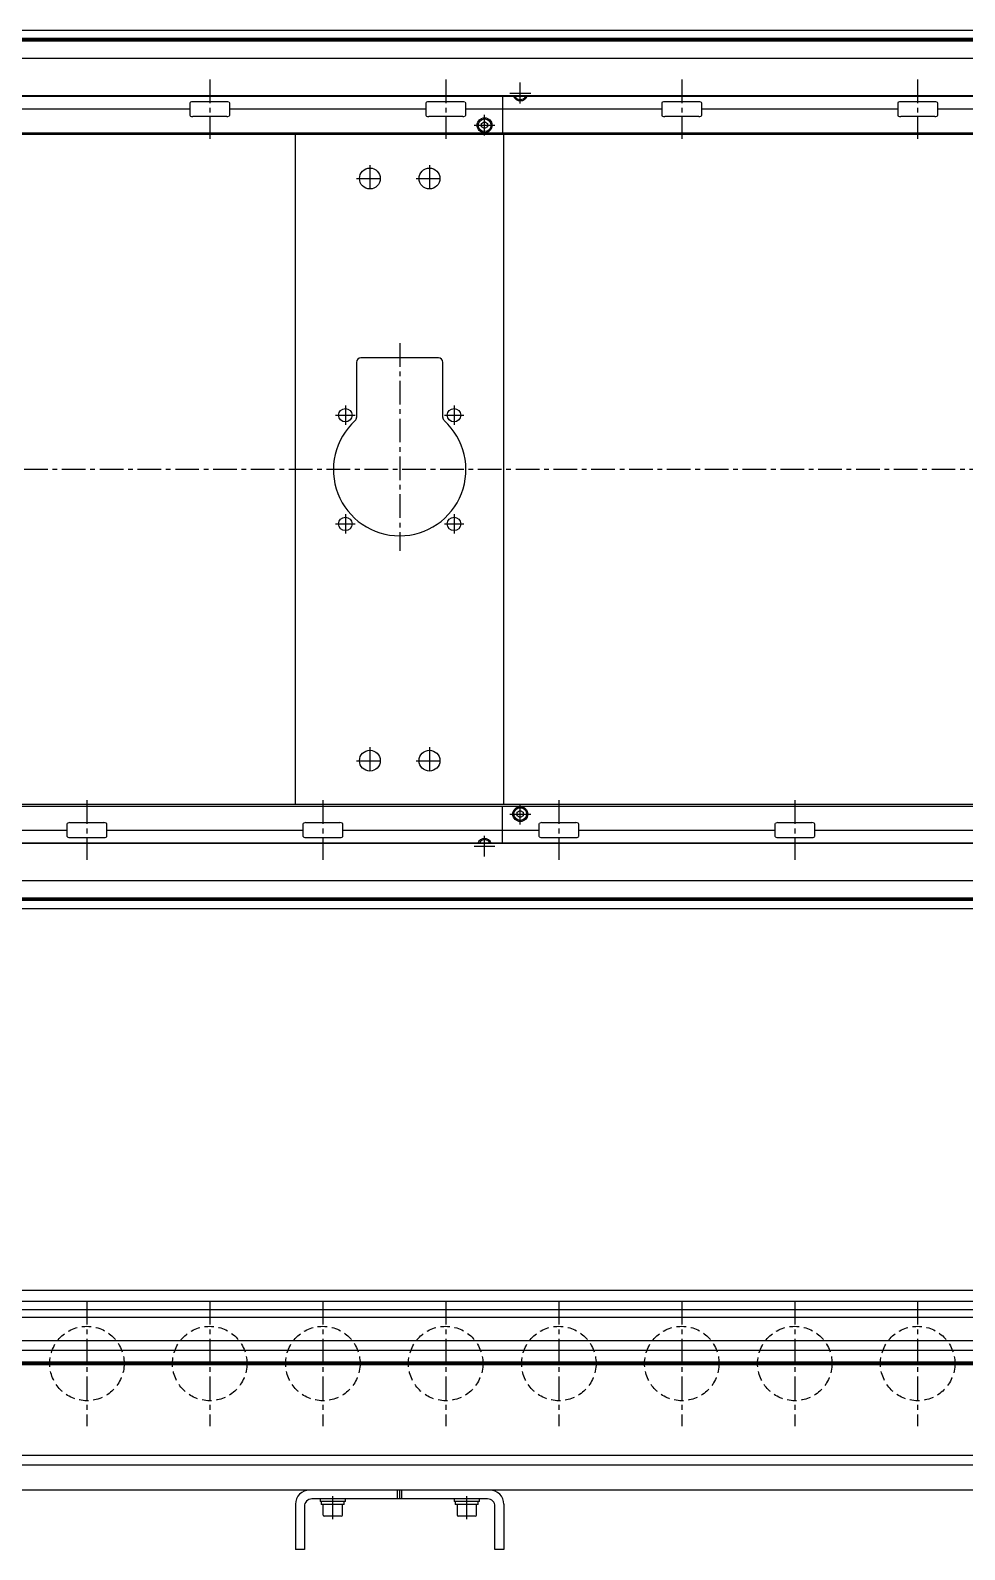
# Model space of a CAD drawing. Extents: x -10 to 4074, y -8 to 1101.
# Drawn here: x 2035 to 2663, y 28 to 1048 of the extents above; entities that cross this region are included whole.
import ezdxf

# ---------------------------------------------------------------- set-up
doc = ezdxf.new("R2010")
doc.units = 0
doc.header["$LTSCALE"] = 0.5
doc.linetypes.add('CENTER', pattern=[50.8, 31.75, -6.35, 6.35, -6.35])
doc.linetypes.add('DASHED', pattern=[19.05, 12.7, -6.35])
for name, color, linetype in [('MSM_CENTER', 1, 'CENTER'), ('MSM_CONTINUOUS', 7, 'CONTINUOUS'), ('MSM_DASHED', 4, 'DASHED')]:
    doc.layers.add(name, color=color, linetype=linetype)

msp = doc.modelspace()

# ---------------------------------------------------------------- linework, layer by layer
at = {"layer": 'MSM_CENTER'}
for p, q in [((2155.6, 1015.5), (2155.6, 975.5)), ((2314.1, 1015.5), (2314.1, 975.5)), ((2364.2, 999.2), (2364.2, 1013.3)), ((2472.7, 1015.5), (2472.7, 975.5)), ((2631.1, 1015.5), (2631.1, 975.5)), ((2357.2, 1006.2), (2371.2, 1006.2)), ((2340.2, 977.7), (2340.2, 991.7)), ((2333.2, 984.7), (2347.2, 984.7)), ((2263.2, 957.9), (2263.2, 939.9)), ((2303.2, 957.9), (2303.2, 939.9)), ((2254.2, 948.9), (2272.2, 948.9)), ((2294.2, 948.9), (2312.2, 948.9)), ((2283.2, 838.4), (2283.2, 698.9)), ((2246.7, 796.4), (2246.7, 783.4)), ((2319.7, 796.4), (2319.7, 783.4)), ((2240.2, 789.9), (2253.2, 789.9)), ((2313.2, 789.9), (2326.2, 789.9)), ((3316.8, 753.4), (359.7, 753.4)), ((2240.2, 716.9), (2253.2, 716.9)), ((2246.7, 723.4), (2246.7, 710.4)), ((2313.2, 716.9), (2326.2, 716.9)), ((2319.7, 723.4), (2319.7, 710.4)), ((2263.2, 566.9), (2263.2, 548.9)), ((2303.2, 566.9), (2303.2, 548.9)), ((2254.2, 557.9), (2272.2, 557.9)), ((2294.2, 557.9), (2312.2, 557.9)), ((2073.1, 531.3), (2073.1, 491.3)), ((2231.6, 531.3), (2231.6, 491.3)), ((2390.1, 531.3), (2390.1, 491.3)), ((2548.6, 531.3), (2548.6, 491.3)), ((2357.2, 522), (2371.2, 522)), ((2364.2, 515), (2364.2, 529)), ((2333.2, 500.5), (2347.2, 500.5)), ((2340.2, 493.5), (2340.2, 507.5)), ((2073.1, 195), (2073.1, 111)), ((2155.6, 195), (2155.6, 111)), ((2231.6, 195), (2231.6, 111)), ((2314.1, 195), (2314.1, 111)), ((2390.1, 195), (2390.1, 111)), ((2472.7, 195), (2472.7, 111)), ((2548.6, 195), (2548.6, 111)), ((2631.1, 195), (2631.1, 111)), ((367.1, 153), (3307.1, 153)), ((2238.2, 48.4), (2238.2, 64)), ((2328.2, 48.4), (2328.2, 64))]:
    msp.add_line(p, q, dxfattribs=at)
at = {"layer": 'MSM_CONTINUOUS'}
for p, q in [((3306.7, 1048.4), (370.6, 1048.4)), ((3305.1, 1048.3), (372.1, 1048.3)), ((3280.5, 1042.9), (396.8, 1042.9)), ((3280.5, 1041.2), (396.8, 1041.2)), ((3280.4, 1042), (396.9, 1042)), ((3305.1, 1029.5), (372.1, 1029.5)), ((3305.1, 1004.1), (372.1, 1004.1)), ((3305.1, 1004.5), (422.2, 1004.5)), ((2167.1, 1000.5), (2144.2, 1000.5)), ((2325.6, 1000.5), (2302.7, 1000.5)), ((2352.2, 1004.1), (2352.2, 979.4)), ((2364.2, 1003.9), (2363.8, 1004.1)), ((2364.5, 1004.1), (2364.2, 1003.9)), ((2484.1, 1000.5), (2461.2, 1000.5)), ((2642.6, 1000.5), (2619.7, 1000.5)), ((2142.2, 995.5), (2010.6, 995.5)), ((2142.2, 999.5), (2142.2, 991.5)), ((2167.1, 990.5), (2144.2, 990.5)), ((2169.1, 991.5), (2169.1, 999.5)), ((2300.7, 995.5), (2169.1, 995.5)), ((2300.7, 999.5), (2300.7, 991.5)), ((2325.6, 990.5), (2302.7, 990.5)), ((2327.6, 991.5), (2327.6, 999.5)), ((2459.2, 995.5), (2327.6, 995.5)), ((2459.2, 999.5), (2459.2, 991.5)), ((2484.1, 990.5), (2461.2, 990.5)), ((2486.1, 991.5), (2486.1, 999.5)), ((2617.7, 995.5), (2486.1, 995.5)), ((2617.7, 999.5), (2617.7, 991.5)), ((2642.6, 990.5), (2619.7, 990.5)), ((2644.6, 991.5), (2644.6, 999.5)), ((2776.2, 995.5), (2644.6, 995.5)), ((2338.2, 985.9), (2340.2, 987.1)), ((2338.2, 983.6), (2338.2, 985.9)), ((2340.2, 982.4), (2338.2, 983.6)), ((2340.2, 987.1), (2342.2, 985.9)), ((2342.2, 983.6), (2340.2, 982.4)), ((2342.2, 985.9), (2342.2, 983.6)), ((3303.2, 979.4), (450.2, 979.4)), ((3306.7, 978.4), (450.2, 978.4)), ((2213.2, 528.4), (2213.2, 978.4)), ((2353.2, 528.4), (2353.2, 978.4)), ((2309.2, 828.4), (2257.2, 828.4)), ((2254.2, 825.4), (2254.2, 788.5)), ((2312.2, 788.5), (2312.2, 825.4)), ((3306.7, 528.4), (450.2, 528.4)), ((450.2, 527.4), (3303.2, 527.4)), ((2352.2, 502.6), (2352.2, 527.4)), ((2362.2, 523.2), (2364.2, 524.4)), ((2362.2, 520.9), (2362.2, 523.2)), ((2364.2, 519.7), (2362.2, 520.9)), ((2364.2, 524.4), (2366.2, 523.2)), ((2366.2, 520.9), (2364.2, 519.7)), ((2366.2, 523.2), (2366.2, 520.9)), ((1928.1, 511.3), (2059.7, 511.3)), ((2059.7, 515.3), (2059.7, 507.3)), ((2061.7, 516.3), (2084.6, 516.3)), ((2086.6, 507.3), (2086.6, 515.3)), ((2086.6, 511.3), (2218.2, 511.3)), ((2218.2, 515.3), (2218.2, 507.3)), ((2220.2, 516.3), (2243.1, 516.3)), ((2245.1, 507.3), (2245.1, 515.3)), ((2245.1, 511.3), (2376.7, 511.3)), ((2376.7, 515.3), (2376.7, 507.3)), ((2378.7, 516.3), (2401.6, 516.3)), ((2403.6, 507.3), (2403.6, 515.3)), ((2403.6, 511.3), (2535.2, 511.3)), ((2535.2, 515.3), (2535.2, 507.3)), ((2537.2, 516.3), (2560.1, 516.3)), ((2562.1, 507.3), (2562.1, 515.3)), ((2562.1, 511.3), (2693.7, 511.3)), ((3305.1, 502.6), (372.1, 502.6)), ((3305.1, 502.2), (422.2, 502.2)), ((2061.7, 506.3), (2084.6, 506.3)), ((2220.2, 506.3), (2243.1, 506.3)), ((2339.8, 502.6), (2340.2, 502.9)), ((2340.2, 502.9), (2340.5, 502.6)), ((2378.7, 506.3), (2401.6, 506.3)), ((2537.2, 506.3), (2560.1, 506.3)), ((3305.1, 477.2), (372.1, 477.2)), ((3280.5, 465.6), (396.8, 465.6)), ((3280.5, 463.9), (396.8, 463.9)), ((3280.4, 464.7), (396.9, 464.7)), ((3306.7, 458.4), (370.6, 458.4)), ((3305.1, 458.4), (372.1, 458.4)), ((3305.1, 202), (372.1, 202)), ((3305.1, 194.6), (674.3, 194.6)), ((3189.1, 189), (676.5, 189)), ((3189.1, 184), (678.5, 184)), ((3089.1, 168.2), (667.1, 168.2)), ((3089.1, 161.8), (682.1, 161.8)), ((3089.1, 153.9), (682.1, 153.9)), ((3089.1, 153), (682.1, 153)), ((3089.1, 152.1), (682.1, 152.1)), ((3089.1, 84.8), (679.6, 84.8)), ((3089.1, 91.3), (682.1, 91.3)), ((3306.7, 68), (472.1, 68)), ((2342.2, 62), (2224.2, 62)), ((2229.7, 62), (2229.7, 60.4)), ((2246.7, 60.4), (2246.7, 62)), ((2281.7, 62), (2281.7, 68)), ((2283.2, 62), (2283.2, 68)), ((2284.7, 62), (2284.7, 68)), ((2319.7, 62), (2319.7, 60.4)), ((2336.7, 60.4), (2336.7, 62)), ((2213.2, 58.5), (2213.2, 28)), ((2219.2, 57), (2219.2, 28)), ((2246.7, 60.4), (2229.7, 60.4)), ((2230.5, 60.4), (2230.5, 58.4)), ((2245.9, 58.4), (2230.5, 58.4)), ((2231.6, 58.4), (2231.6, 51.2)), ((2244.7, 51.2), (2244.7, 58.4)), ((2245.9, 58.4), (2245.9, 60.4)), ((2336.7, 60.4), (2319.7, 60.4)), ((2320.5, 60.4), (2320.5, 58.4)), ((2335.9, 58.4), (2320.5, 58.4)), ((2321.7, 58.4), (2321.7, 51.2)), ((2334.7, 51.2), (2334.7, 58.4)), ((2335.9, 58.4), (2335.9, 60.4)), ((2347.2, 28), (2347.2, 57)), ((2353.2, 58.5), (2353.2, 28)), ((2243.9, 50.4), (2232.5, 50.4)), ((2333.9, 50.4), (2322.5, 50.4)), ((2219.2, 28), (2213.2, 28)), ((2353.2, 28), (2347.2, 28))]:
    msp.add_line(p, q, dxfattribs=at)
for centre, radius in [((2340.2, 984.7), 5), ((2340.2, 984.7), 4.25), ((2263.2, 948.9), 7), ((2303.2, 948.9), 7), ((2246.7, 789.9), 4.5), ((2319.7, 789.9), 4.5), ((2246.7, 716.9), 4.5), ((2319.7, 716.9), 4.5), ((2263.2, 557.9), 7), ((2303.2, 557.9), 7), ((2364.2, 522), 5), ((2364.2, 522), 4.25)]:
    msp.add_circle(centre, radius, dxfattribs=at)
for centre, radius, start, end in [((2143.1, 999.4), 0.882, 115.5328, 172.1027), ((2144.2, 997.1), 3.41, 89.6687, 115.2454), ((2167.1, 997.1), 3.41, 64.7546, 90.3313), ((2168.2, 999.4), 0.882, 7.8973, 64.4672), ((2301.6, 999.4), 0.882, 115.5328, 172.1027), ((2302.7, 997.1), 3.41, 89.6687, 115.2454), ((2325.6, 997.1), 3.41, 64.7546, 90.3313), ((2326.7, 999.4), 0.882, 7.8973, 64.4672), ((2364.2, 1006.2), 5, 204.8346, 335.1654), ((2364.2, 1006.2), 4.25, 209.6116, 330.3884), ((2460.1, 999.4), 0.882, 115.5328, 172.1027), ((2461.2, 997.1), 3.41, 89.6687, 115.2454), ((2484.1, 997.1), 3.41, 64.7546, 90.3313), ((2485.2, 999.4), 0.882, 7.8973, 64.4672), ((2618.6, 999.4), 0.882, 115.5328, 172.1027), ((2619.7, 997.1), 3.41, 89.6687, 115.2454), ((2642.6, 997.1), 3.41, 64.7546, 90.3313), ((2643.7, 999.4), 0.882, 7.8973, 64.4672), ((2143.1, 991.6), 0.882, 187.8973, 244.4672), ((2144.2, 993.9), 3.41, 244.7546, 270.3313), ((2167.1, 993.9), 3.41, 269.6687, 295.2454), ((2168.2, 991.6), 0.882, 295.5328, 352.1027), ((2301.6, 991.6), 0.882, 187.8973, 244.4672), ((2302.7, 993.9), 3.41, 244.7546, 270.3313), ((2325.6, 993.9), 3.41, 269.6687, 295.2454), ((2326.7, 991.6), 0.882, 295.5328, 352.1027), ((2460.1, 991.6), 0.882, 187.8973, 244.4672), ((2461.2, 993.9), 3.41, 244.7546, 270.3313), ((2484.1, 993.9), 3.41, 269.6687, 295.2454), ((2485.2, 991.6), 0.882, 295.5328, 352.1027), ((2618.6, 991.6), 0.882, 187.8973, 244.4672), ((2619.7, 993.9), 3.41, 244.7546, 270.3313), ((2642.6, 993.9), 3.41, 269.6687, 295.2454), ((2643.7, 991.6), 0.882, 295.5328, 352.1027), ((2257.2, 825.4), 3, 90, 180), ((2309.2, 825.4), 3, 0, 90), ((2283.2, 753.4), 44.5, 132.3521, 47.6479), ((2251.2, 788.5), 3, 312.3521, 360), ((2315.2, 788.5), 3, 180, 227.6479), ((2060.6, 515.2), 0.882, 115.5328, 172.1027), ((2061.7, 512.9), 3.41, 89.6687, 115.2454), ((2084.6, 512.9), 3.41, 64.7546, 90.3313), ((2085.7, 515.2), 0.882, 7.8973, 64.4672), ((2219.1, 515.2), 0.882, 115.5328, 172.1027), ((2220.2, 512.9), 3.41, 89.6687, 115.2454), ((2243.1, 512.9), 3.41, 64.7546, 90.3313), ((2244.2, 515.2), 0.882, 7.8973, 64.4672), ((2377.6, 515.2), 0.882, 115.5328, 172.1027), ((2378.7, 512.9), 3.41, 89.6687, 115.2454), ((2401.6, 512.9), 3.41, 64.7546, 90.3313), ((2402.7, 515.2), 0.882, 7.8973, 64.4672), ((2536.1, 515.2), 0.882, 115.5328, 172.1027), ((2537.2, 512.9), 3.41, 89.6687, 115.2454), ((2560.1, 512.9), 3.41, 64.7546, 90.3313), ((2561.2, 515.2), 0.882, 7.8973, 64.4672), ((2060.6, 507.4), 0.882, 187.8973, 244.4672), ((2061.7, 509.7), 3.41, 244.7546, 270.3313), ((2084.6, 509.7), 3.41, 269.6687, 295.2454), ((2085.7, 507.4), 0.882, 295.5328, 352.1027), ((2219.1, 507.4), 0.882, 187.8973, 244.4672), ((2220.2, 509.7), 3.41, 244.7546, 270.3313), ((2243.1, 509.7), 3.41, 269.6687, 295.2454), ((2244.2, 507.4), 0.882, 295.5328, 352.1027), ((2340.2, 500.5), 5, 24.8346, 155.1654), ((2340.2, 500.5), 4.25, 29.6116, 150.3884), ((2377.6, 507.4), 0.882, 187.8973, 244.4672), ((2378.7, 509.7), 3.41, 244.7546, 270.3313), ((2401.6, 509.7), 3.41, 269.6687, 295.2454), ((2402.7, 507.4), 0.882, 295.5328, 352.1027), ((2536.1, 507.4), 0.882, 187.8973, 244.4672), ((2537.2, 509.7), 3.41, 244.7546, 270.3313), ((2560.1, 509.7), 3.41, 269.6687, 295.2454), ((2561.2, 507.4), 0.882, 295.5328, 352.1027), ((2222.7, 58.5), 9.5, 90, 180), ((2224.2, 57), 5, 90, 180), ((2342.2, 57), 5, 0, 90), ((2343.7, 58.5), 9.5, 0, 90), ((2232.5, 51.2), 0.8, 180, 270), ((2243.9, 51.2), 0.8, 270, 0), ((2322.5, 51.2), 0.8, 180, 270), ((2333.9, 51.2), 0.8, 270, 0)]:
    msp.add_arc(centre, radius, start, end, dxfattribs=at)
at = {"layer": 'MSM_DASHED'}
for centre in [(2073.1, 153), (2155.6, 153), (2231.6, 153), (2314.1, 153), (2390.1, 153), (2472.7, 153), (2548.6, 153), (2631.1, 153)]:
    msp.add_circle(centre, 25, dxfattribs=at)

doc.saveas('drawing.dxf')
